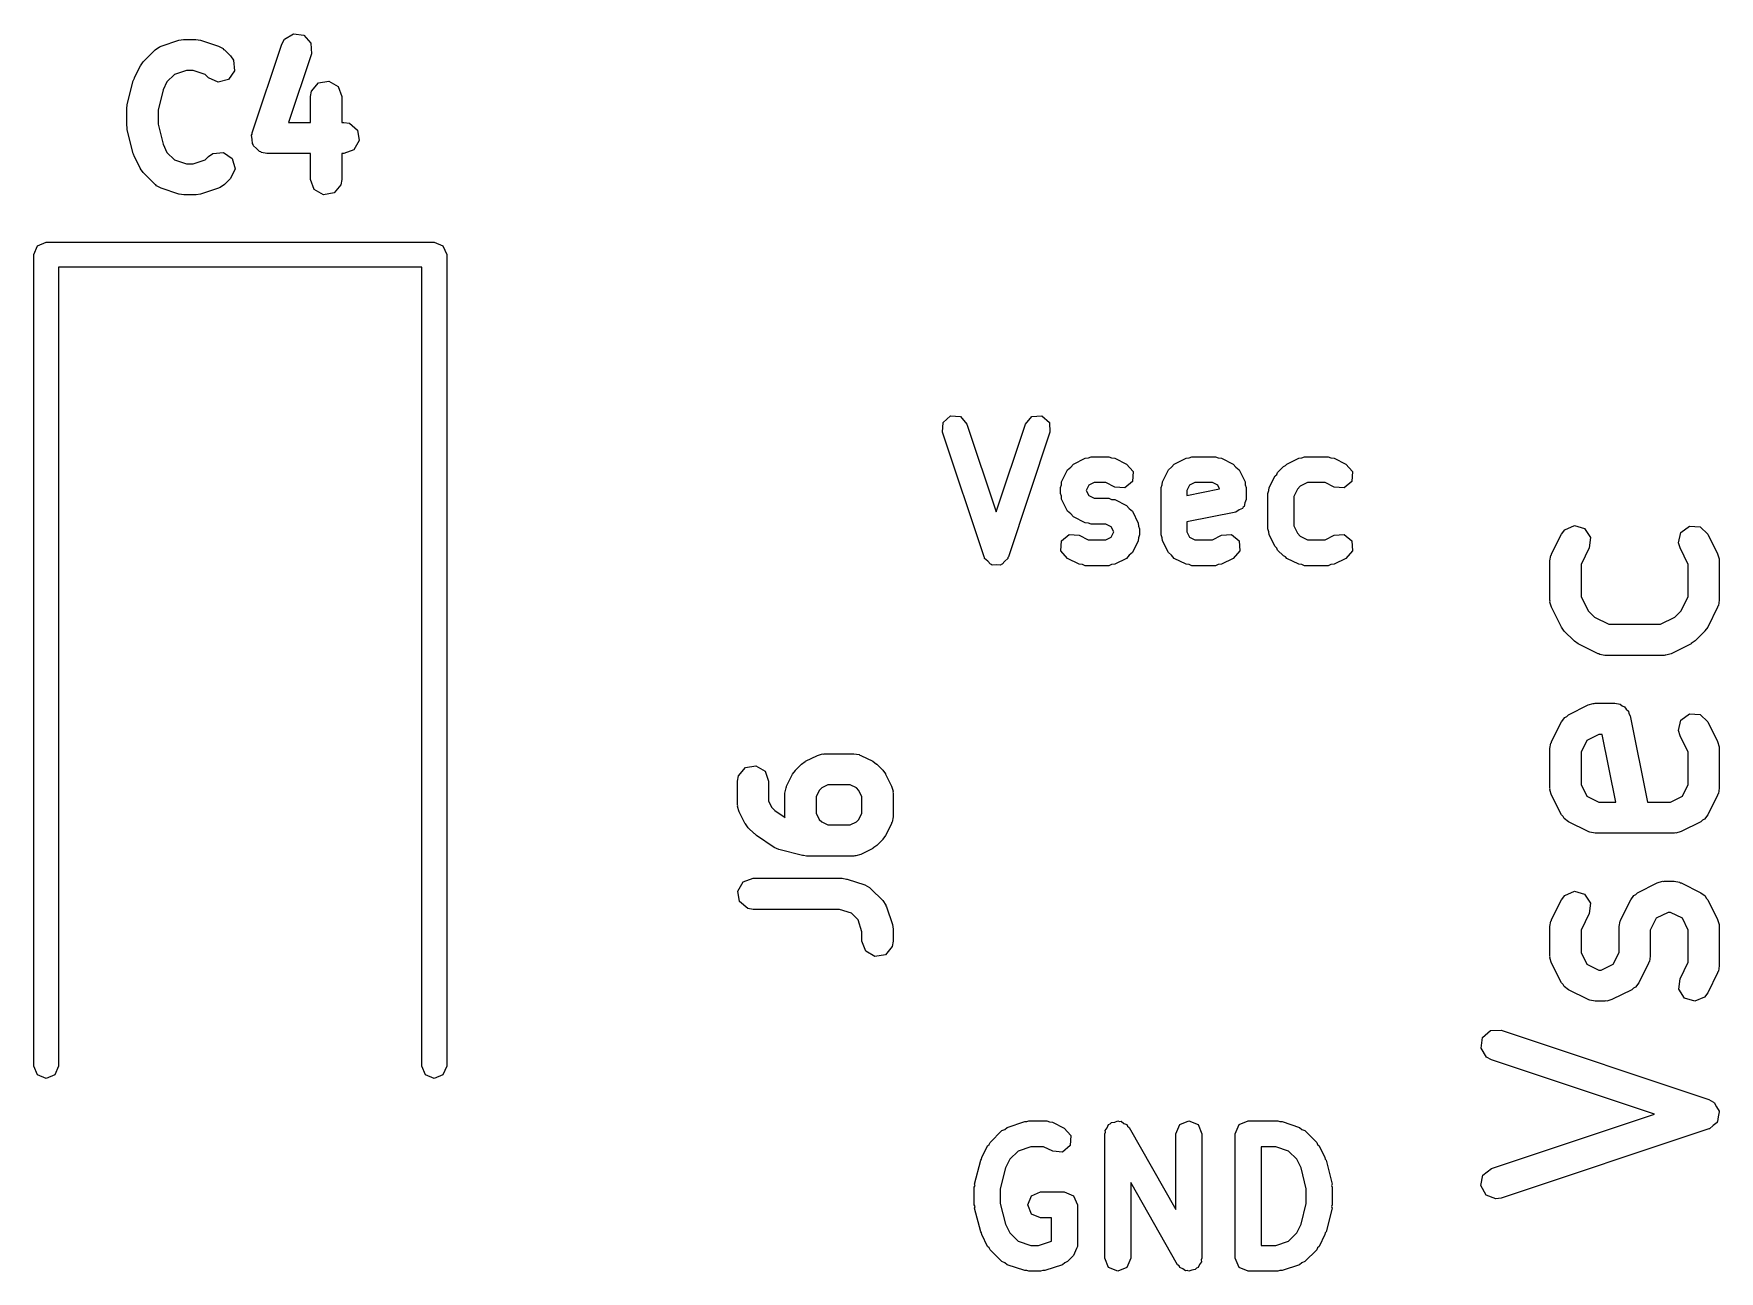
# Model space of a CAD drawing. Extents: x 83.3 to 116.7, y -117 to -83.4.
# Drawn here: x 108.61 to 116.73, y -95.02 to -89.06 of the extents above; entities that cross this region are included whole.
import ezdxf

# ---------------------------------------------------------------- set-up
doc = ezdxf.new("R2010")
doc.units = 0
doc.layers.add('BLACK', color=7, linetype='CONTINUOUS')

msp = doc.modelspace()

# ---------------------------------------------------------------- linework, layer by layer
at = {"layer": 'BLACK', "linetype": 'CONTINUOUS'}
for p, q in [((109.219, -89.1152), (109.305, -89.0866)), ((109.305, -89.0866), (109.327, -89.0833)), ((109.327, -89.0833), (109.329, -89.0828)), ((109.329, -89.0828), (109.386, -89.0828)), ((109.386, -89.0828), (109.408, -89.0867)), ((109.408, -89.0867), (109.409, -89.0866)), ((109.409, -89.0866), (109.495, -89.1152)), ((109.8, -89.1055), (109.813, -89.0826)), ((109.813, -89.0826), (109.856, -89.0557)), ((109.856, -89.0557), (109.907, -89.0632)), ((109.907, -89.0632), (109.941, -89.1016)), ((109.133, -89.1904), (109.19, -89.1333)), ((109.19, -89.1333), (109.211, -89.1184)), ((109.211, -89.1184), (109.216, -89.118)), ((109.216, -89.118), (109.219, -89.1152)), ((109.495, -89.1152), (109.518, -89.1276)), ((109.518, -89.1276), (109.52, -89.1314)), ((109.52, -89.1314), (109.524, -89.1333)), ((109.524, -89.1333), (109.553, -89.1619)), ((109.553, -89.1619), (109.568, -89.1832)), ((109.657, -89.534), (109.8, -89.1055)), ((109.943, -89.1529), (109.833, -89.4828)), ((109.941, -89.1016), (109.943, -89.1529)), ((109.09, -89.2671), (109.119, -89.2099)), ((109.119, -89.2099), (109.132, -89.1919)), ((109.132, -89.1919), (109.133, -89.1904)), ((109.283, -89.2519), (109.247, -89.2879)), ((109.341, -89.2328), (109.283, -89.2519)), ((109.374, -89.2328), (109.341, -89.2328)), ((109.431, -89.2519), (109.374, -89.2328)), ((109.447, -89.2679), (109.431, -89.2519)), ((109.572, -89.2343), (109.543, -89.2763)), ((109.568, -89.1832), (109.572, -89.2343)), ((109.056, -89.3967), (109.084, -89.2824)), ((109.084, -89.2824), (109.09, -89.2706)), ((109.09, -89.2706), (109.09, -89.2671)), ((109.228, -89.3268), (109.204, -89.4241)), ((109.247, -89.2879), (109.228, -89.3268)), ((109.493, -89.2896), (109.447, -89.2679)), ((109.543, -89.2763), (109.493, -89.2896)), ((109.939, -89.3578), (109.944, -89.3321)), ((109.944, -89.3321), (109.977, -89.2928)), ((109.977, -89.2928), (110.027, -89.2839)), ((110.027, -89.2839), (110.072, -89.3095)), ((110.072, -89.3095), (110.089, -89.3578)), ((109.054, -89.4149), (109.056, -89.4002)), ((109.054, -89.5006), (109.054, -89.4149)), ((109.056, -89.4002), (109.056, -89.3967)), ((109.939, -89.4828), (109.939, -89.3578)), ((110.089, -89.3578), (110.089, -89.4828)), ((109.055, -89.5039), (109.054, -89.5006)), ((109.056, -89.5188), (109.055, -89.5039)), ((109.204, -89.4241), (109.204, -89.4914)), ((109.204, -89.4914), (109.228, -89.5887)), ((109.833, -89.4828), (109.939, -89.4828)), ((110.089, -89.4828), (110.1, -89.4828)), ((110.1, -89.4828), (110.126, -89.4873)), ((110.126, -89.4873), (110.165, -89.5203)), ((109.084, -89.6331), (109.056, -89.5188)), ((109.655, -89.5447), (109.658, -89.5398)), ((109.658, -89.5649), (109.655, -89.5447)), ((109.658, -89.5398), (109.657, -89.534)), ((109.659, -89.5853), (109.658, -89.5649)), ((109.663, -89.5896), (109.659, -89.5853)), ((110.174, -89.5708), (110.148, -89.6152)), ((110.165, -89.5203), (110.174, -89.5708)), ((109.086, -89.636), (109.084, -89.6331)), ((109.09, -89.6484), (109.086, -89.636)), ((109.119, -89.7056), (109.09, -89.6484)), ((109.228, -89.5887), (109.247, -89.6276)), ((109.247, -89.6276), (109.283, -89.6636)), ((109.283, -89.6636), (109.341, -89.6828)), ((109.374, -89.6828), (109.431, -89.6636)), ((109.431, -89.6636), (109.447, -89.6476)), ((109.447, -89.6476), (109.468, -89.6326)), ((109.468, -89.6326), (109.519, -89.6282)), ((109.519, -89.6282), (109.561, -89.6576)), ((109.561, -89.6576), (109.575, -89.7071)), ((109.664, -89.5953), (109.663, -89.5896)), ((109.679, -89.6084), (109.664, -89.5953)), ((109.693, -89.6237), (109.679, -89.6084)), ((109.699, -89.6245), (109.693, -89.6237)), ((109.703, -89.6282), (109.699, -89.6245)), ((109.729, -89.6328), (109.703, -89.6282)), ((109.939, -89.6328), (109.729, -89.6328)), ((109.939, -89.7578), (109.939, -89.6328)), ((110.1, -89.6328), (110.089, -89.6328)), ((110.089, -89.6328), (110.089, -89.7578)), ((110.148, -89.6152), (110.1, -89.6328)), ((109.12, -89.7067), (109.119, -89.7056)), ((109.133, -89.7251), (109.12, -89.7067)), ((109.19, -89.7822), (109.133, -89.7251)), ((109.341, -89.6828), (109.374, -89.6828)), ((109.575, -89.7071), (109.553, -89.7536)), ((109.194, -89.7841), (109.19, -89.7822)), ((109.196, -89.7879), (109.194, -89.7841)), ((109.219, -89.8003), (109.196, -89.7879)), ((109.305, -89.8289), (109.219, -89.8003)), ((109.306, -89.8289), (109.305, -89.8289)), ((109.329, -89.8328), (109.306, -89.8289)), ((109.409, -89.8289), (109.387, -89.8322)), ((109.495, -89.8003), (109.409, -89.8289)), ((109.499, -89.7976), (109.495, -89.8003)), ((109.503, -89.7972), (109.499, -89.7976)), ((109.524, -89.7822), (109.503, -89.7972)), ((109.553, -89.7536), (109.524, -89.7822)), ((109.957, -89.806), (109.939, -89.7578)), ((110.001, -89.8316), (109.957, -89.806)), ((110.052, -89.8227), (110.001, -89.8316)), ((110.085, -89.7834), (110.052, -89.8227)), ((110.089, -89.7578), (110.085, -89.7834)), ((109.386, -89.8328), (109.329, -89.8328)), ((109.387, -89.8322), (109.386, -89.8328)), ((108.623, -90.0776), (108.665, -90.06)), ((108.665, -90.06), (110.535, -90.06)), ((110.535, -90.06), (110.577, -90.0776)), ((108.605, -90.12), (108.623, -90.0776)), ((108.605, -94.03), (108.605, -90.12)), ((110.577, -90.0776), (110.595, -90.12)), ((110.595, -90.12), (110.595, -94.03)), ((110.475, -90.18), (108.725, -90.18)), ((108.725, -90.18), (108.725, -94.03)), ((110.475, -94.03), (110.475, -90.18)), ((112.984, -90.9762), (112.987, -90.9285)), ((112.987, -90.9285), (113.023, -90.8971)), ((113.023, -90.8971), (113.071, -90.9005)), ((113.071, -90.9005), (113.102, -90.9367)), ((113.102, -90.9367), (113.243, -91.3588)), ((113.243, -91.3588), (113.384, -90.9367)), ((113.384, -90.9367), (113.415, -90.9005)), ((113.415, -90.9005), (113.463, -90.8971)), ((113.463, -90.8971), (113.499, -90.9285)), ((113.499, -90.9285), (113.502, -90.9762)), ((113.184, -91.5762), (112.984, -90.9762)), ((113.502, -90.9762), (113.302, -91.5762)), ((113.615, -91.1291), (113.672, -91.1005)), ((113.672, -91.1005), (113.687, -91.0995)), ((113.687, -91.0995), (113.7, -91.0939)), ((113.7, -91.0939), (113.786, -91.0939)), ((113.786, -91.0939), (113.799, -91.0995)), ((113.799, -91.0995), (113.814, -91.1005)), ((113.814, -91.1005), (113.871, -91.1291)), ((114.101, -91.1291), (114.158, -91.1005)), ((114.158, -91.1005), (114.172, -91.0995)), ((114.172, -91.0995), (114.186, -91.0939)), ((114.186, -91.0939), (114.3, -91.0939)), ((114.3, -91.0939), (114.313, -91.0995)), ((114.313, -91.0995), (114.328, -91.1005)), ((114.328, -91.1005), (114.385, -91.1291)), ((114.643, -91.1291), (114.701, -91.1005)), ((114.701, -91.1005), (114.715, -91.0995)), ((114.715, -91.0995), (114.729, -91.0939)), ((114.729, -91.0939), (114.843, -91.0939)), ((114.843, -91.0939), (114.856, -91.0995)), ((114.856, -91.0995), (114.871, -91.1005)), ((114.871, -91.1005), (114.928, -91.1291)), ((113.558, -91.2142), (113.587, -91.157)), ((113.587, -91.157), (113.602, -91.1441)), ((113.602, -91.1441), (113.615, -91.1291)), ((113.871, -91.1291), (113.902, -91.1652)), ((113.902, -91.1652), (113.899, -91.213)), ((114.044, -91.2142), (114.073, -91.157)), ((114.073, -91.157), (114.088, -91.1441)), ((114.088, -91.1441), (114.101, -91.1291)), ((114.385, -91.1291), (114.398, -91.1441)), ((114.398, -91.1441), (114.413, -91.157)), ((114.413, -91.157), (114.442, -91.2142)), ((114.558, -91.2428), (114.587, -91.1856)), ((114.587, -91.1856), (114.595, -91.1789)), ((114.595, -91.1789), (114.599, -91.1694)), ((114.599, -91.1694), (114.627, -91.1408)), ((114.627, -91.1408), (114.637, -91.1369)), ((114.637, -91.1369), (114.643, -91.1291)), ((114.928, -91.1291), (114.959, -91.1652)), ((114.959, -91.1652), (114.956, -91.213)), ((113.552, -91.2421), (113.557, -91.2287)), ((113.552, -91.2707), (113.552, -91.2421)), ((113.557, -91.2842), (113.552, -91.2707)), ((113.557, -91.2287), (113.558, -91.2142)), ((113.558, -91.2987), (113.557, -91.2842)), ((113.689, -91.2316), (113.677, -91.2564)), ((113.677, -91.2564), (113.689, -91.2813)), ((113.715, -91.2189), (113.689, -91.2316)), ((113.689, -91.2813), (113.715, -91.2939)), ((113.771, -91.2189), (113.715, -91.2189)), ((113.815, -91.2409), (113.771, -91.2189)), ((113.863, -91.2443), (113.815, -91.2409)), ((113.899, -91.213), (113.863, -91.2443)), ((114.037, -91.2421), (114.043, -91.2287)), ((114.037, -91.4707), (114.037, -91.2421)), ((114.043, -91.2287), (114.044, -91.2142)), ((114.175, -91.2316), (114.162, -91.2569)), ((114.162, -91.2802), (114.319, -91.2489)), ((114.162, -91.2569), (114.162, -91.2802)), ((114.2, -91.2189), (114.175, -91.2316)), ((114.285, -91.2189), (114.2, -91.2189)), ((114.311, -91.2316), (114.285, -91.2189)), ((114.319, -91.2489), (114.311, -91.2316)), ((114.442, -91.2142), (114.443, -91.2287)), ((114.443, -91.2287), (114.448, -91.2421)), ((114.448, -91.2421), (114.448, -91.2993)), ((114.552, -91.2707), (114.557, -91.2573)), ((114.552, -91.4421), (114.552, -91.2707)), ((114.557, -91.2573), (114.558, -91.2428)), ((114.694, -91.2506), (114.677, -91.2855)), ((114.677, -91.2855), (114.677, -91.4274)), ((114.708, -91.2364), (114.694, -91.2506)), ((114.743, -91.2189), (114.708, -91.2364)), ((114.828, -91.2189), (114.743, -91.2189)), ((114.872, -91.2409), (114.828, -91.2189)), ((114.92, -91.2443), (114.872, -91.2409)), ((114.956, -91.213), (114.92, -91.2443)), ((113.587, -91.3558), (113.558, -91.2987)), ((113.602, -91.3688), (113.587, -91.3558)), ((113.615, -91.3838), (113.602, -91.3688)), ((113.715, -91.2939), (113.786, -91.2939)), ((113.786, -91.2939), (113.799, -91.2995)), ((113.799, -91.2995), (113.814, -91.3005)), ((113.814, -91.3005), (113.871, -91.3291)), ((113.871, -91.3291), (113.884, -91.3441)), ((113.884, -91.3441), (113.899, -91.357)), ((113.899, -91.357), (113.927, -91.4142)), ((114.398, -91.3606), (114.162, -91.4077)), ((114.413, -91.3504), (114.398, -91.3606)), ((114.43, -91.3435), (114.413, -91.3504)), ((114.432, -91.3375), (114.43, -91.3435)), ((114.438, -91.334), (114.432, -91.3375)), ((114.441, -91.3161), (114.438, -91.334)), ((114.448, -91.2993), (114.441, -91.3161)), ((113.672, -91.4123), (113.615, -91.3838)), ((113.687, -91.4134), (113.672, -91.4123)), ((113.7, -91.4189), (113.687, -91.4134)), ((113.771, -91.4189), (113.7, -91.4189)), ((113.796, -91.4316), (113.771, -91.4189)), ((113.809, -91.4564), (113.796, -91.4316)), ((113.927, -91.4142), (113.928, -91.4287)), ((113.928, -91.4287), (113.934, -91.4421)), ((113.934, -91.4421), (113.934, -91.4707)), ((114.162, -91.4077), (114.162, -91.456)), ((114.557, -91.4556), (114.552, -91.4421)), ((114.677, -91.4274), (114.694, -91.4623)), ((115.966, -91.4665), (115.982, -91.4455)), ((115.982, -91.4455), (116.029, -91.4251)), ((116.029, -91.4251), (116.078, -91.4398)), ((116.078, -91.4398), (116.106, -91.4826)), ((116.542, -91.4587), (116.583, -91.4281)), ((116.583, -91.4281), (116.635, -91.4312)), ((116.635, -91.4312), (116.672, -91.4665)), ((113.555, -91.5476), (113.558, -91.4999)), ((113.558, -91.4999), (113.595, -91.4686)), ((113.595, -91.4686), (113.642, -91.472)), ((113.642, -91.472), (113.686, -91.4939)), ((113.686, -91.4939), (113.771, -91.4939)), ((113.771, -91.4939), (113.796, -91.4813)), ((113.796, -91.4813), (113.809, -91.4564)), ((113.927, -91.4987), (113.899, -91.5558)), ((113.928, -91.4842), (113.927, -91.4987)), ((113.934, -91.4707), (113.928, -91.4842)), ((114.043, -91.4842), (114.037, -91.4707)), ((114.044, -91.4987), (114.043, -91.4842)), ((114.073, -91.5558), (114.044, -91.4987)), ((114.162, -91.456), (114.175, -91.4813)), ((114.175, -91.4813), (114.2, -91.4939)), ((114.2, -91.4939), (114.285, -91.4939)), ((114.285, -91.4939), (114.329, -91.472)), ((114.329, -91.472), (114.377, -91.4686)), ((114.377, -91.4686), (114.413, -91.4999)), ((114.413, -91.4999), (114.416, -91.5476)), ((114.558, -91.4701), (114.557, -91.4556)), ((114.587, -91.5272), (114.558, -91.4701)), ((114.595, -91.534), (114.587, -91.5272)), ((114.599, -91.5435), (114.595, -91.534)), ((114.694, -91.4623), (114.708, -91.4765)), ((114.708, -91.4765), (114.743, -91.4939)), ((114.743, -91.4939), (114.828, -91.4939)), ((114.828, -91.4939), (114.872, -91.472)), ((114.872, -91.472), (114.92, -91.4686)), ((114.92, -91.4686), (114.956, -91.4999)), ((114.956, -91.4999), (114.959, -91.5476)), ((115.919, -91.5617), (115.966, -91.4665)), ((116.1, -91.5335), (116.061, -91.6129)), ((116.106, -91.4826), (116.1, -91.5335)), ((116.53, -91.5086), (116.542, -91.4587)), ((116.538, -91.5335), (116.53, -91.5086)), ((116.577, -91.6129), (116.538, -91.5335)), ((116.672, -91.4665), (116.719, -91.5617)), ((113.187, -91.5797), (113.184, -91.5762)), ((113.187, -91.5844), (113.187, -91.5797)), ((113.202, -91.5974), (113.187, -91.5844)), ((113.215, -91.6123), (113.202, -91.5974)), ((113.22, -91.6127), (113.215, -91.6123)), ((113.223, -91.6157), (113.22, -91.6127)), ((113.243, -91.6143), (113.223, -91.6157)), ((113.263, -91.6157), (113.243, -91.6143)), ((113.266, -91.6127), (113.263, -91.6157)), ((113.271, -91.6123), (113.266, -91.6127)), ((113.284, -91.5974), (113.271, -91.6123)), ((113.299, -91.5844), (113.284, -91.5974)), ((113.302, -91.5762), (113.299, -91.5797)), ((113.299, -91.5797), (113.299, -91.5844)), ((113.586, -91.5838), (113.555, -91.5476)), ((113.643, -91.6123), (113.586, -91.5838)), ((113.658, -91.6134), (113.643, -91.6123)), ((113.671, -91.6189), (113.658, -91.6134)), ((113.799, -91.6134), (113.786, -91.6189)), ((113.814, -91.6123), (113.799, -91.6134)), ((113.871, -91.5838), (113.814, -91.6123)), ((113.884, -91.5688), (113.871, -91.5838)), ((113.899, -91.5558), (113.884, -91.5688)), ((114.088, -91.5688), (114.073, -91.5558)), ((114.101, -91.5838), (114.088, -91.5688)), ((114.158, -91.6123), (114.101, -91.5838)), ((114.172, -91.6134), (114.158, -91.6123)), ((114.186, -91.6189), (114.172, -91.6134)), ((114.313, -91.6134), (114.3, -91.6189)), ((114.328, -91.6123), (114.313, -91.6134)), ((114.385, -91.5838), (114.328, -91.6123)), ((114.416, -91.5476), (114.385, -91.5838)), ((114.627, -91.572), (114.599, -91.5435)), ((114.637, -91.576), (114.627, -91.572)), ((114.643, -91.5838), (114.637, -91.576)), ((114.701, -91.6123), (114.643, -91.5838)), ((114.715, -91.6134), (114.701, -91.6123)), ((114.729, -91.6189), (114.715, -91.6134)), ((114.856, -91.6134), (114.843, -91.6189)), ((114.871, -91.6123), (114.856, -91.6134)), ((114.928, -91.5838), (114.871, -91.6123)), ((114.959, -91.5476), (114.928, -91.5838)), ((115.911, -91.5952), (115.915, -91.5696)), ((115.911, -91.7857), (115.911, -91.5952)), ((115.915, -91.5696), (115.918, -91.5662)), ((115.918, -91.5662), (115.919, -91.5617)), ((116.061, -91.6129), (116.061, -91.768)), ((116.577, -91.768), (116.577, -91.6129)), ((116.719, -91.5617), (116.727, -91.5867)), ((116.727, -91.5867), (116.726, -91.591)), ((116.726, -91.591), (116.727, -91.5952)), ((116.727, -91.5952), (116.727, -91.7857)), ((113.786, -91.6189), (113.671, -91.6189)), ((114.3, -91.6189), (114.186, -91.6189)), ((114.843, -91.6189), (114.729, -91.6189)), ((116.061, -91.768), (116.095, -91.8365)), ((116.543, -91.8365), (116.577, -91.768)), ((115.912, -91.7899), (115.911, -91.7857)), ((115.911, -91.7943), (115.912, -91.7899)), ((115.919, -91.8193), (115.911, -91.7943)), ((115.966, -91.9145), (115.919, -91.8193)), ((116.095, -91.8365), (116.125, -91.8669)), ((116.513, -91.8669), (116.543, -91.8365)), ((116.719, -91.8193), (116.672, -91.9145)), ((116.72, -91.8148), (116.719, -91.8193)), ((116.723, -91.8114), (116.72, -91.8148)), ((116.727, -91.7857), (116.723, -91.8114)), ((115.967, -91.9156), (115.966, -91.9145)), ((115.98, -91.934), (115.967, -91.9156)), ((116.028, -91.9816), (115.98, -91.934)), ((116.125, -91.8669), (116.194, -91.9012)), ((116.194, -91.9012), (116.444, -91.9012)), ((116.444, -91.9012), (116.513, -91.8669)), ((116.658, -91.934), (116.61, -91.9816)), ((116.672, -91.9145), (116.658, -91.9325)), ((116.658, -91.9325), (116.658, -91.934)), ((116.029, -91.9823), (116.028, -91.9816)), ((116.047, -91.9957), (116.029, -91.9823)), ((116.143, -92.0433), (116.047, -91.9957)), ((116.591, -91.9957), (116.495, -92.0433)), ((116.592, -91.9945), (116.591, -91.9957)), ((116.61, -91.9816), (116.592, -91.9945)), ((116.147, -92.0438), (116.143, -92.0433)), ((116.151, -92.0467), (116.147, -92.0438)), ((116.176, -92.0512), (116.151, -92.0467)), ((116.462, -92.0512), (116.176, -92.0512)), ((116.466, -92.0497), (116.462, -92.0512)), ((116.47, -92.0507), (116.466, -92.0497)), ((116.495, -92.0433), (116.47, -92.0507)), ((115.982, -92.3503), (115.992, -92.3458)), ((115.992, -92.3458), (116, -92.3377)), ((116, -92.3377), (116.095, -92.2901)), ((116.095, -92.2901), (116.12, -92.2826)), ((116.12, -92.2826), (116.124, -92.2837)), ((116.124, -92.2837), (116.129, -92.2821)), ((116.129, -92.2821), (116.224, -92.2821)), ((116.224, -92.2821), (116.249, -92.2867)), ((116.249, -92.2867), (116.259, -92.2946)), ((116.259, -92.2946), (116.271, -92.2986)), ((116.271, -92.2986), (116.278, -92.3106)), ((116.278, -92.3106), (116.289, -92.3196)), ((116.289, -92.3196), (116.291, -92.3318)), ((116.291, -92.3318), (116.297, -92.3424)), ((116.297, -92.3424), (116.381, -92.7583)), ((116.542, -92.3634), (116.583, -92.3329)), ((116.583, -92.3329), (116.635, -92.3359)), ((116.635, -92.3359), (116.672, -92.3712)), ((115.919, -92.4665), (115.966, -92.3712)), ((115.966, -92.3712), (115.982, -92.3503)), ((116.53, -92.4133), (116.542, -92.3634)), ((116.538, -92.4383), (116.53, -92.4133)), ((116.672, -92.3712), (116.719, -92.4665)), ((115.911, -92.5), (115.915, -92.4743)), ((115.911, -92.6905), (115.911, -92.5)), ((115.915, -92.4743), (115.918, -92.4709)), ((115.918, -92.4709), (115.919, -92.4665)), ((116.089, -92.4607), (116.061, -92.5177)), ((116.146, -92.4321), (116.089, -92.4607)), ((116.162, -92.4321), (116.146, -92.4321)), ((116.228, -92.7583), (116.162, -92.4321)), ((116.577, -92.5177), (116.538, -92.4383)), ((116.719, -92.4665), (116.727, -92.4914)), ((116.727, -92.4914), (116.726, -92.4958)), ((116.726, -92.4958), (116.727, -92.5)), ((116.727, -92.5), (116.727, -92.6905)), ((112.034, -92.5922), (112.084, -92.5833)), ((112.084, -92.5833), (112.129, -92.6089)), ((112.276, -92.6041), (112.304, -92.5755)), ((112.304, -92.5755), (112.322, -92.5627)), ((112.322, -92.5627), (112.324, -92.5615)), ((112.324, -92.5615), (112.381, -92.5329)), ((112.381, -92.5329), (112.406, -92.5255)), ((112.406, -92.5255), (112.41, -92.5265)), ((112.41, -92.5265), (112.414, -92.525)), ((112.414, -92.525), (112.557, -92.525)), ((112.557, -92.525), (112.583, -92.5295)), ((112.583, -92.5295), (112.586, -92.5324)), ((112.586, -92.5324), (112.591, -92.5329)), ((112.591, -92.5329), (112.648, -92.5615)), ((112.648, -92.5615), (112.666, -92.5748)), ((112.666, -92.5748), (112.667, -92.5755)), ((112.667, -92.5755), (112.696, -92.6041)), ((116.061, -92.5177), (116.061, -92.6728)), ((116.577, -92.6728), (116.577, -92.5177)), ((111.996, -92.6571), (112.001, -92.6315)), ((111.996, -92.7714), (111.996, -92.6571)), ((112.001, -92.6315), (112.034, -92.5922)), ((112.129, -92.6089), (112.146, -92.6571)), ((112.146, -92.6571), (112.146, -92.7537)), ((112.233, -92.6807), (112.261, -92.6236)), ((112.261, -92.6236), (112.275, -92.6056)), ((112.275, -92.6056), (112.276, -92.6041)), ((112.696, -92.6041), (112.709, -92.6225)), ((112.709, -92.6225), (112.71, -92.6236)), ((112.71, -92.6236), (112.739, -92.6807)), ((112.225, -92.7143), (112.23, -92.6886)), ((112.225, -92.8286), (112.225, -92.7143)), ((112.23, -92.6886), (112.232, -92.6852)), ((112.232, -92.6852), (112.233, -92.6807)), ((112.39, -92.7016), (112.375, -92.732)), ((112.375, -92.732), (112.375, -92.8109)), ((112.402, -92.6902), (112.39, -92.7016)), ((112.432, -92.675), (112.402, -92.6902)), ((112.539, -92.675), (112.432, -92.675)), ((112.57, -92.6902), (112.539, -92.675)), ((112.581, -92.7016), (112.57, -92.6902)), ((112.596, -92.732), (112.581, -92.7016)), ((112.596, -92.8109), (112.596, -92.732)), ((112.739, -92.6807), (112.746, -92.7057)), ((112.746, -92.7057), (112.745, -92.7101)), ((112.745, -92.7101), (112.746, -92.7143)), ((112.746, -92.7143), (112.746, -92.8286)), ((115.912, -92.6947), (115.911, -92.6905)), ((115.911, -92.699), (115.912, -92.6947)), ((115.919, -92.724), (115.911, -92.699)), ((115.966, -92.8193), (115.919, -92.724)), ((116.061, -92.6728), (116.089, -92.7298)), ((116.089, -92.7298), (116.146, -92.7583)), ((116.492, -92.7583), (116.549, -92.7298)), ((116.549, -92.7298), (116.577, -92.6728)), ((116.719, -92.724), (116.672, -92.8193)), ((116.72, -92.7196), (116.719, -92.724)), ((116.723, -92.7161), (116.72, -92.7196)), ((116.727, -92.6905), (116.723, -92.7161)), ((111.998, -92.7756), (111.996, -92.7714)), ((111.997, -92.78), (111.998, -92.7756)), ((112.004, -92.805), (111.997, -92.78)), ((112.033, -92.8621), (112.004, -92.805)), ((112.146, -92.7537), (112.162, -92.7841)), ((112.162, -92.7841), (112.176, -92.7989)), ((112.176, -92.7989), (112.226, -92.8322)), ((112.226, -92.8322), (112.225, -92.8286)), ((112.375, -92.8109), (112.39, -92.8413)), ((112.581, -92.8413), (112.596, -92.8109)), ((112.746, -92.8286), (112.742, -92.8542)), ((115.974, -92.827), (115.966, -92.8193)), ((115.979, -92.8373), (115.974, -92.827)), ((116.146, -92.7583), (116.228, -92.7583)), ((116.381, -92.7583), (116.492, -92.7583)), ((116.672, -92.8193), (116.656, -92.8402)), ((112.034, -92.8632), (112.033, -92.8621)), ((112.047, -92.8816), (112.034, -92.8632)), ((112.076, -92.9102), (112.047, -92.8816)), ((112.079, -92.9117), (112.076, -92.9102)), ((112.087, -92.9195), (112.079, -92.9117)), ((112.39, -92.8413), (112.402, -92.8526)), ((112.402, -92.8526), (112.432, -92.8679)), ((112.432, -92.8679), (112.539, -92.8679)), ((112.539, -92.8679), (112.57, -92.8526)), ((112.57, -92.8526), (112.581, -92.8413)), ((112.739, -92.8621), (112.71, -92.9193)), ((112.742, -92.8542), (112.739, -92.8577)), ((112.739, -92.8577), (112.739, -92.8621)), ((116, -92.8528), (115.979, -92.8373)), ((116.095, -92.9004), (116, -92.8528)), ((116.099, -92.9009), (116.095, -92.9004)), ((116.103, -92.9038), (116.099, -92.9009)), ((116.129, -92.9083), (116.103, -92.9038)), ((116.51, -92.9083), (116.129, -92.9083)), ((116.514, -92.9068), (116.51, -92.9083)), ((116.518, -92.9078), (116.514, -92.9068)), ((116.543, -92.9004), (116.518, -92.9078)), ((116.638, -92.8528), (116.543, -92.9004)), ((116.646, -92.8446), (116.638, -92.8528)), ((116.656, -92.8402), (116.646, -92.8446)), ((112.173, -92.9767), (112.087, -92.9195)), ((112.173, -92.9768), (112.173, -92.9767)), ((112.196, -92.987), (112.173, -92.9768)), ((112.31, -93.0156), (112.196, -92.987)), ((112.648, -92.9814), (112.591, -93.0099)), ((112.649, -92.9802), (112.648, -92.9814)), ((112.667, -92.9673), (112.649, -92.9802)), ((112.696, -92.9387), (112.667, -92.9673)), ((112.697, -92.9373), (112.696, -92.9387)), ((112.71, -92.9193), (112.697, -92.9373)), ((112.314, -93.0153), (112.31, -93.0156)), ((112.329, -93.0179), (112.314, -93.0153)), ((112.557, -93.0179), (112.329, -93.0179)), ((112.561, -93.0163), (112.557, -93.0179)), ((112.566, -93.0174), (112.561, -93.0163)), ((112.591, -93.0099), (112.566, -93.0174)), ((111.998, -93.187), (112.023, -93.1425)), ((112.023, -93.1425), (112.071, -93.125)), ((112.071, -93.125), (112.5, -93.125)), ((112.5, -93.125), (112.522, -93.1289)), ((112.522, -93.1289), (112.524, -93.1288)), ((112.524, -93.1288), (112.609, -93.1574)), ((112.609, -93.1574), (112.632, -93.1698)), ((116.333, -93.1948), (116.428, -93.1472)), ((116.428, -93.1472), (116.453, -93.1398)), ((116.453, -93.1398), (116.458, -93.1408)), ((116.458, -93.1408), (116.462, -93.1393)), ((116.462, -93.1393), (116.51, -93.1393)), ((116.51, -93.1393), (116.535, -93.1438)), ((116.535, -93.1438), (116.539, -93.1467)), ((116.539, -93.1467), (116.543, -93.1472)), ((116.543, -93.1472), (116.638, -93.1948)), ((112.006, -93.2375), (111.998, -93.187)), ((112.046, -93.2705), (112.006, -93.2375)), ((112.632, -93.1698), (112.635, -93.1736)), ((112.635, -93.1736), (112.639, -93.1755)), ((112.639, -93.1755), (112.696, -93.2327)), ((112.696, -93.2327), (112.711, -93.254)), ((115.919, -93.3236), (115.966, -93.2284)), ((115.966, -93.2284), (115.982, -93.2074)), ((115.982, -93.2074), (116.029, -93.187)), ((116.029, -93.187), (116.078, -93.2017)), ((116.078, -93.2017), (116.106, -93.2445)), ((116.252, -93.3236), (116.3, -93.2284)), ((116.3, -93.2284), (116.315, -93.2074)), ((116.315, -93.2074), (116.325, -93.203)), ((116.325, -93.203), (116.333, -93.1948)), ((116.638, -93.1948), (116.659, -93.2103)), ((116.659, -93.2103), (116.664, -93.2206)), ((116.664, -93.2206), (116.672, -93.2284)), ((116.672, -93.2284), (116.719, -93.3236)), ((112.071, -93.275), (112.046, -93.2705)), ((112.488, -93.275), (112.071, -93.275)), ((112.545, -93.2941), (112.488, -93.275)), ((112.577, -93.3262), (112.545, -93.2941)), ((112.711, -93.254), (112.711, -93.2585)), ((112.711, -93.2585), (112.714, -93.262)), ((112.714, -93.262), (112.743, -93.3477)), ((116.1, -93.2954), (116.061, -93.3748)), ((116.106, -93.2445), (116.1, -93.2954)), ((116.423, -93.3178), (116.394, -93.3748)), ((116.48, -93.2893), (116.423, -93.3178)), ((116.492, -93.2893), (116.48, -93.2893)), ((116.549, -93.3178), (116.492, -93.2893)), ((116.577, -93.3748), (116.549, -93.3178)), ((112.596, -93.3836), (112.577, -93.3262)), ((112.596, -93.4286), (112.596, -93.3836)), ((112.743, -93.3477), (112.746, -93.3699)), ((112.746, -93.3699), (112.746, -93.3714)), ((112.746, -93.3714), (112.746, -93.4286)), ((115.911, -93.3571), (115.915, -93.3315)), ((115.911, -93.5), (115.911, -93.3571)), ((115.915, -93.3315), (115.918, -93.3281)), ((115.918, -93.3281), (115.919, -93.3236)), ((116.061, -93.3748), (116.061, -93.4823)), ((116.244, -93.3571), (116.249, -93.3315)), ((116.244, -93.4823), (116.244, -93.3571)), ((116.249, -93.3315), (116.251, -93.3281)), ((116.251, -93.3281), (116.252, -93.3236)), ((116.394, -93.3748), (116.394, -93.5)), ((116.577, -93.5299), (116.577, -93.3748)), ((116.719, -93.3236), (116.727, -93.3486)), ((116.727, -93.3486), (116.726, -93.3529)), ((116.726, -93.3529), (116.727, -93.3571)), ((116.727, -93.3571), (116.727, -93.5476)), ((112.614, -93.4768), (112.596, -93.4286)), ((112.658, -93.5024), (112.614, -93.4768)), ((112.742, -93.4542), (112.709, -93.4935)), ((112.746, -93.4286), (112.742, -93.4542)), ((116.061, -93.4823), (116.089, -93.5393)), ((116.216, -93.5393), (116.244, -93.4823)), ((112.709, -93.4935), (112.658, -93.5024)), ((115.912, -93.5042), (115.911, -93.5)), ((115.911, -93.5086), (115.912, -93.5042)), ((115.919, -93.5335), (115.911, -93.5086)), ((115.966, -93.6288), (115.919, -93.5335)), ((116.089, -93.5393), (116.146, -93.5679)), ((116.158, -93.5679), (116.216, -93.5393)), ((116.386, -93.5335), (116.339, -93.6288)), ((116.387, -93.5291), (116.386, -93.5335)), ((116.39, -93.5257), (116.387, -93.5291)), ((116.394, -93.5), (116.39, -93.5257)), ((116.538, -93.6093), (116.577, -93.5299)), ((116.727, -93.5476), (116.723, -93.5733)), ((115.974, -93.6365), (115.966, -93.6288)), ((115.979, -93.6468), (115.974, -93.6365)), ((116.146, -93.5679), (116.158, -93.5679)), ((116.339, -93.6288), (116.323, -93.6497)), ((116.532, -93.6603), (116.538, -93.6093)), ((116.719, -93.5812), (116.672, -93.6764)), ((116.72, -93.5767), (116.719, -93.5812)), ((116.723, -93.5733), (116.72, -93.5767)), ((116, -93.6623), (115.979, -93.6468)), ((116.095, -93.7099), (116, -93.6623)), ((116.099, -93.7105), (116.095, -93.7099)), ((116.103, -93.7133), (116.099, -93.7105)), ((116.129, -93.7179), (116.103, -93.7133)), ((116.176, -93.7179), (116.129, -93.7179)), ((116.18, -93.7163), (116.176, -93.7179)), ((116.185, -93.7174), (116.18, -93.7163)), ((116.21, -93.7099), (116.185, -93.7174)), ((116.305, -93.6623), (116.21, -93.7099)), ((116.313, -93.6542), (116.305, -93.6623)), ((116.323, -93.6497), (116.313, -93.6542)), ((116.56, -93.7031), (116.532, -93.6603)), ((116.609, -93.7177), (116.56, -93.7031)), ((116.656, -93.6973), (116.609, -93.7177)), ((116.672, -93.6764), (116.656, -93.6973)), ((115.586, -93.8929), (115.625, -93.8588)), ((115.625, -93.8588), (115.676, -93.8574)), ((115.676, -93.8574), (116.676, -94.1908)), ((115.579, -93.9436), (115.586, -93.8929)), ((115.606, -93.9873), (115.579, -93.9436)), ((108.623, -94.0724), (108.605, -94.03)), ((108.725, -94.03), (108.707, -94.0724)), ((110.493, -94.0724), (110.475, -94.03)), ((110.595, -94.03), (110.577, -94.0724)), ((115.629, -93.9997), (115.606, -93.9873)), ((116.415, -94.2619), (115.629, -93.9997)), ((108.665, -94.09), (108.623, -94.0724)), ((108.707, -94.0724), (108.665, -94.09)), ((110.535, -94.09), (110.493, -94.0724)), ((110.577, -94.0724), (110.535, -94.09)), ((116.676, -94.1908), (116.699, -94.2032)), ((116.699, -94.2032), (116.7, -94.205)), ((116.7, -94.205), (116.702, -94.2058)), ((116.702, -94.2058), (116.713, -94.2267)), ((113.39, -94.2979), (113.4, -94.2939)), ((113.4, -94.2939), (113.486, -94.2939)), ((113.486, -94.2939), (113.499, -94.2995)), ((113.814, -94.3001), (113.829, -94.2939)), ((113.829, -94.2939), (113.837, -94.2972)), ((113.837, -94.2972), (113.845, -94.2961)), ((113.845, -94.2961), (113.858, -94.306)), ((114.127, -94.3122), (114.171, -94.2939)), ((114.171, -94.2939), (114.216, -94.3122)), ((114.413, -94.3122), (114.457, -94.2939)), ((114.457, -94.2939), (114.6, -94.2939)), ((114.6, -94.2939), (114.61, -94.2979)), ((115.629, -94.5241), (116.415, -94.2619)), ((116.713, -94.2267), (116.726, -94.2469)), ((116.722, -94.2742), (116.718, -94.2976)), ((116.727, -94.2509), (116.722, -94.2742)), ((116.726, -94.2469), (116.726, -94.249)), ((116.726, -94.249), (116.727, -94.2509)), ((113.213, -94.3979), (113.27, -94.3408)), ((113.27, -94.3408), (113.284, -94.3352)), ((113.284, -94.3352), (113.295, -94.3257)), ((113.295, -94.3257), (113.38, -94.2971)), ((113.38, -94.2971), (113.39, -94.2979)), ((113.499, -94.2995), (113.514, -94.3005)), ((113.514, -94.3005), (113.571, -94.3291)), ((113.571, -94.3291), (113.602, -94.3652)), ((113.602, -94.3652), (113.599, -94.413)), ((113.766, -94.3564), (113.769, -94.3485)), ((113.766, -94.9564), (113.766, -94.3564)), ((113.768, -94.34), (113.778, -94.3272)), ((113.769, -94.3485), (113.768, -94.34)), ((113.778, -94.3272), (113.784, -94.3122)), ((113.784, -94.3122), (113.792, -94.3089)), ((113.792, -94.3089), (113.798, -94.3022)), ((113.798, -94.3022), (113.814, -94.3001)), ((113.858, -94.306), (113.873, -94.3122)), ((113.873, -94.3122), (113.876, -94.3202)), ((113.876, -94.3202), (113.883, -94.3254)), ((113.883, -94.3254), (114.109, -94.7211)), ((114.109, -94.3564), (114.127, -94.3122)), ((114.109, -94.7211), (114.109, -94.3564)), ((114.216, -94.3122), (114.234, -94.3564)), ((114.234, -94.3564), (114.234, -94.9564)), ((114.395, -94.3564), (114.413, -94.3122)), ((114.395, -94.9564), (114.395, -94.3564)), ((114.61, -94.2979), (114.62, -94.2971)), ((114.62, -94.2971), (114.705, -94.3257)), ((114.705, -94.3257), (114.716, -94.3352)), ((114.716, -94.3352), (114.73, -94.3408)), ((114.73, -94.3408), (114.787, -94.3979)), ((116.676, -94.3331), (115.676, -94.6664)), ((116.678, -94.3317), (116.676, -94.3331)), ((116.68, -94.3317), (116.678, -94.3317)), ((116.698, -94.3159), (116.68, -94.3317)), ((116.716, -94.3012), (116.698, -94.3159)), ((116.717, -94.299), (116.716, -94.3012)), ((116.718, -94.2976), (116.717, -94.299)), ((113.173, -94.4713), (113.201, -94.4142)), ((113.201, -94.4142), (113.209, -94.4075)), ((113.209, -94.4075), (113.213, -94.3979)), ((113.348, -94.4396), (113.309, -94.4792)), ((113.41, -94.4189), (113.348, -94.4396)), ((113.471, -94.4189), (113.41, -94.4189)), ((113.515, -94.4409), (113.471, -94.4189)), ((113.563, -94.4443), (113.515, -94.4409)), ((113.599, -94.413), (113.563, -94.4443)), ((114.52, -94.4189), (114.52, -94.8939)), ((114.59, -94.4189), (114.52, -94.4189)), ((114.652, -94.4396), (114.59, -94.4189)), ((114.691, -94.4792), (114.652, -94.4396)), ((114.787, -94.3979), (114.791, -94.4075)), ((114.791, -94.4075), (114.799, -94.4142)), ((114.799, -94.4142), (114.827, -94.4713)), ((113.139, -94.5984), (113.168, -94.4841)), ((113.168, -94.4841), (113.172, -94.4784)), ((113.172, -94.4784), (113.173, -94.4713)), ((113.288, -94.5211), (113.262, -94.6213)), ((113.309, -94.4792), (113.288, -94.5211)), ((114.712, -94.5211), (114.691, -94.4792)), ((114.737, -94.6213), (114.712, -94.5211)), ((114.827, -94.4713), (114.828, -94.4784)), ((114.828, -94.4784), (114.832, -94.4841)), ((114.832, -94.4841), (114.861, -94.5984)), ((115.588, -94.556), (115.629, -94.5241)), ((113.137, -94.6136), (113.141, -94.6062)), ((113.137, -94.6993), (113.137, -94.6136)), ((113.141, -94.6062), (113.139, -94.5984)), ((113.262, -94.6213), (113.262, -94.6916)), ((114.117, -94.9874), (113.891, -94.5918)), ((113.891, -94.5918), (113.891, -94.9564)), ((114.737, -94.6916), (114.737, -94.6213)), ((114.861, -94.5984), (114.859, -94.6062)), ((114.859, -94.6062), (114.862, -94.6136)), ((114.862, -94.6136), (114.862, -94.6993)), ((115.578, -94.6062), (115.588, -94.556)), ((115.603, -94.6514), (115.578, -94.6062)), ((113.141, -94.7066), (113.137, -94.6993)), ((113.262, -94.6916), (113.288, -94.7918)), ((113.395, -94.6993), (113.413, -94.6551)), ((113.413, -94.7435), (113.395, -94.6993)), ((113.413, -94.6551), (113.457, -94.6368)), ((113.457, -94.6368), (113.571, -94.6368)), ((113.571, -94.6368), (113.616, -94.6551)), ((113.616, -94.6551), (113.634, -94.6993)), ((113.634, -94.6993), (113.634, -94.8993)), ((114.712, -94.7918), (114.737, -94.6916)), ((114.862, -94.6993), (114.859, -94.7066)), ((115.65, -94.6702), (115.603, -94.6514)), ((115.676, -94.6664), (115.65, -94.6702)), ((113.139, -94.7144), (113.141, -94.7066)), ((113.168, -94.8287), (113.139, -94.7144)), ((113.457, -94.7618), (113.413, -94.7435)), ((113.509, -94.7618), (113.457, -94.7618)), ((113.509, -94.8733), (113.509, -94.7618)), ((114.861, -94.7144), (114.832, -94.8287)), ((114.859, -94.7066), (114.861, -94.7144)), ((113.172, -94.8344), (113.168, -94.8287)), ((113.173, -94.8415), (113.172, -94.8344)), ((113.201, -94.8987), (113.173, -94.8415)), ((113.288, -94.7918), (113.309, -94.8337)), ((113.309, -94.8337), (113.348, -94.8732)), ((114.652, -94.8732), (114.691, -94.8337)), ((114.691, -94.8337), (114.712, -94.7918)), ((114.827, -94.8415), (114.799, -94.8987)), ((114.828, -94.8344), (114.827, -94.8415)), ((114.832, -94.8287), (114.828, -94.8344)), ((113.209, -94.9054), (113.201, -94.8987)), ((113.213, -94.9149), (113.209, -94.9054)), ((113.27, -94.9721), (113.213, -94.9149)), ((113.348, -94.8732), (113.41, -94.8939)), ((113.41, -94.8939), (113.447, -94.8939)), ((113.447, -94.8939), (113.509, -94.8733)), ((113.616, -94.9435), (113.587, -94.972)), ((113.63, -94.9083), (113.616, -94.9435)), ((113.634, -94.8993), (113.63, -94.9083)), ((114.52, -94.8939), (114.59, -94.8939)), ((114.59, -94.8939), (114.652, -94.8732)), ((114.787, -94.9149), (114.73, -94.9721)), ((114.791, -94.9054), (114.787, -94.9149)), ((114.799, -94.8987), (114.791, -94.9054)), ((113.284, -94.9776), (113.27, -94.9721)), ((113.295, -94.9871), (113.284, -94.9776)), ((113.38, -95.0157), (113.295, -94.9871)), ((113.39, -95.015), (113.38, -95.0157)), ((113.4, -95.0189), (113.39, -95.015)), ((113.457, -95.0189), (113.4, -95.0189)), ((113.467, -95.015), (113.457, -95.0189)), ((113.477, -95.0157), (113.467, -95.015)), ((113.563, -94.9871), (113.477, -95.0157)), ((113.574, -94.9776), (113.563, -94.9871)), ((113.587, -94.972), (113.574, -94.9776)), ((113.784, -95.0006), (113.766, -94.9564)), ((113.829, -95.0189), (113.784, -95.0006)), ((113.873, -95.0006), (113.829, -95.0189)), ((113.891, -94.9564), (113.873, -95.0006)), ((114.124, -94.9927), (114.117, -94.9874)), ((114.127, -95.0006), (114.124, -94.9927)), ((114.142, -95.0068), (114.127, -95.0006)), ((114.155, -95.0167), (114.142, -95.0068)), ((114.163, -95.0156), (114.155, -95.0167)), ((114.171, -95.0189), (114.163, -95.0156)), ((114.186, -95.0127), (114.171, -95.0189)), ((114.202, -95.0107), (114.186, -95.0127)), ((114.208, -95.0039), (114.202, -95.0107)), ((114.216, -95.0006), (114.208, -95.0039)), ((114.222, -94.9857), (114.216, -95.0006)), ((114.232, -94.9729), (114.222, -94.9857)), ((114.234, -94.9564), (114.231, -94.9644)), ((114.231, -94.9644), (114.232, -94.9729)), ((114.413, -95.0006), (114.395, -94.9564)), ((114.457, -95.0189), (114.413, -95.0006)), ((114.6, -95.0189), (114.457, -95.0189)), ((114.61, -95.015), (114.6, -95.0189)), ((114.62, -95.0157), (114.61, -95.015)), ((114.705, -94.9871), (114.62, -95.0157)), ((114.716, -94.9776), (114.705, -94.9871)), ((114.73, -94.9721), (114.716, -94.9776))]:
    msp.add_line(p, q, dxfattribs=at)

doc.saveas('drawing.dxf')
